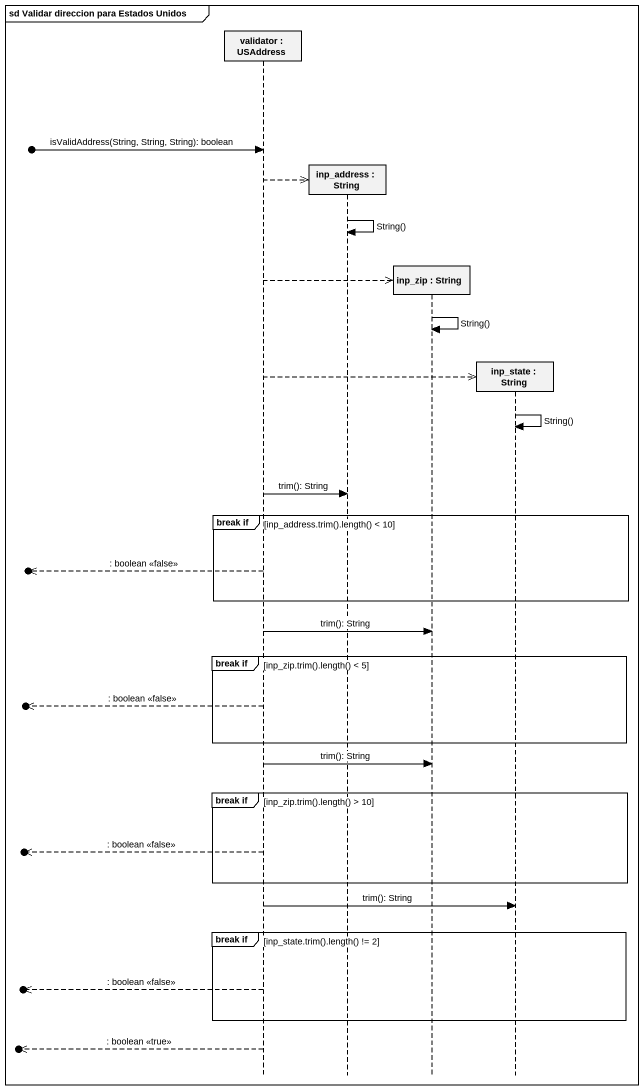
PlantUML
@startuml
mainframe sd Validar direccion para Estados Unidos
hide footbox
participant "validator : USAddress" as validator
participant "inp_address : String" as inp_address
participant "inp_zip : String" as inp_zip
participant "inp_state : String" as inp_state

[o-> validator : isValidAddress(String, String, String): boolean
validator -->> inp_address **
inp_address -> inp_address : String()
validator -->> inp_zip **
inp_zip -> inp_zip : String()
validator -->> inp_state **
inp_state -> inp_state : String()
validator -> inp_address : trim(): String
group break if [inp_address.trim().length() < 10]
  [o<<-- validator : : boolean <<false>>
end
validator -> inp_zip : trim(): String
group break if [inp_zip.trim().length() < 5]
  [o<<-- validator : : boolean <<false>>
end
validator -> inp_zip : trim(): String
group break if [inp_zip.trim().length() > 10]
  [o<<-- validator : : boolean <<false>>
end
validator -> inp_state : trim(): String
group break if [inp_state.trim().length() != 2]
  [o<<-- validator : : boolean <<false>>
end
[o<<-- validator : : boolean <<true>>
@enduml
